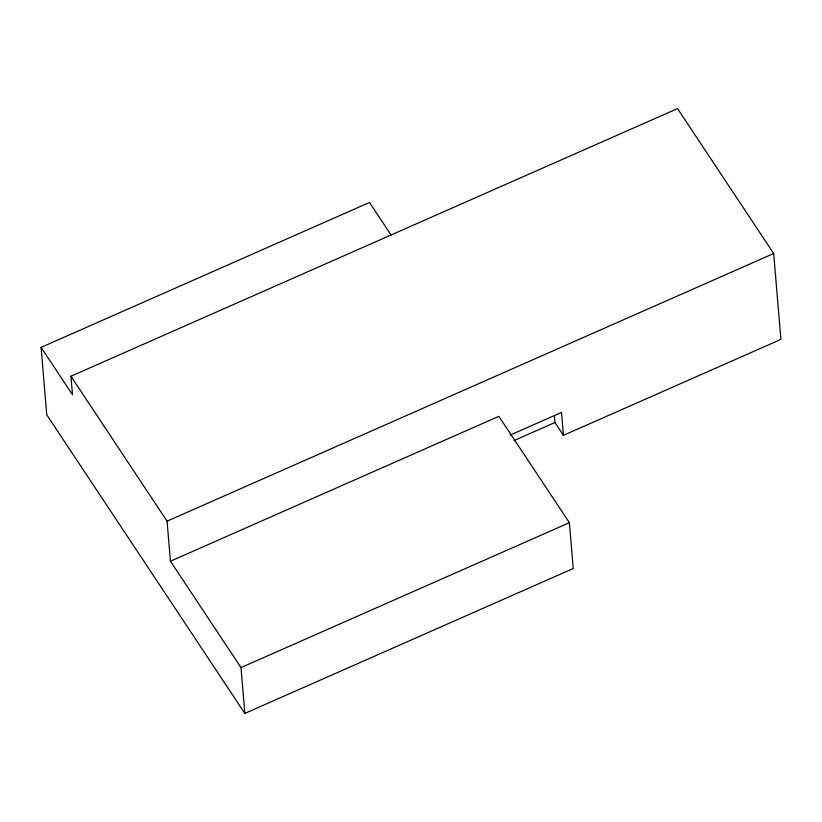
<?xml version="1.0" encoding="UTF-8"?>
<svg xmlns="http://www.w3.org/2000/svg" width="822" height="822" viewBox="0 0 822 822"><rect width="100%" height="100%" fill="white"/><g stroke="black" fill="none" stroke-linecap="round" stroke-linejoin="round"><path stroke-width="1.23" d="M244.843 713.414L241 667.587L170.442 561.221L498.831 416.322L569.389 522.689L573.232 568.516L244.843 713.414L46.762 414.812L41.1 347.367L369.489 202.469L391.108 235.061M41.1 347.367L72.49 394.683L70.939 376.24L677.554 108.586L773.687 253.515L780.9 339.394L563.45 435.331L554.942 422.498L554.408 416.138M170.442 561.221L167.072 521.169L773.687 253.515M510.102 435.115L561.529 412.418L563.45 435.331M514.038 440.551L554.942 422.498M241 667.587L569.389 522.689M70.939 376.24L167.072 521.169"/></g></svg>
